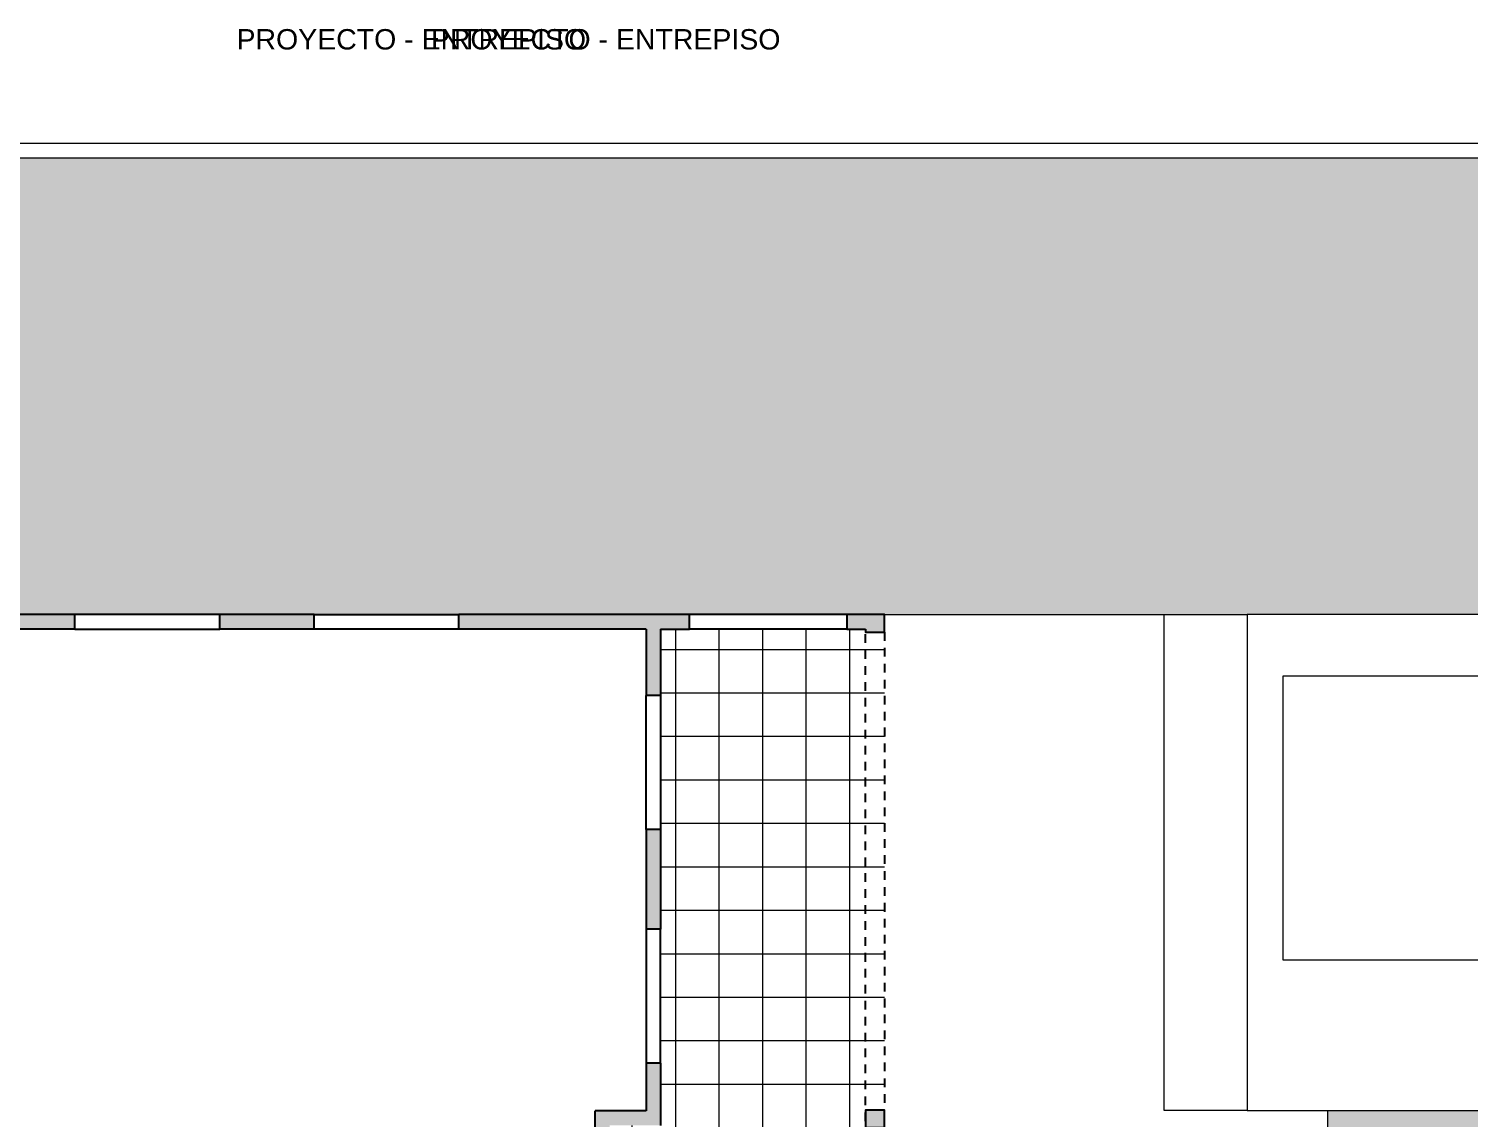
# Model space of a CAD drawing. Header units: millimetres. Extents: x 11902 to 12193, y 9935 to 10135.
# Drawn here: x 12024.78 to 12044.66, y 10038.96 to 10053.99 of the extents above; entities that cross this region are included whole.
import ezdxf

# ---------------------------------------------------------------- set-up
doc = ezdxf.new("R2010")
doc.units = ezdxf.units.MM
doc.linetypes.add('ACAD_ISO02W100', pattern=[15, 12, -3])
for name, color, linetype in [('01-MUROS', 7, 'Continuous'), ('02-CARPINTERÍAS', 62, 'Continuous'), ('03-PROYECCIONES', 14, 'Continuous')]:
    doc.layers.add(name, color=color, linetype=linetype)
doc.layers.add('06-SOLADOS', color=252, linetype='Continuous', lineweight=25)
doc.styles.get("Standard").update_dxf_attribs({"font": 'arial.ttf'})

msp = doc.modelspace()

# ---------------------------------------------------------------- hatches: boundary and pattern name
at = {"layer": '01-MUROS', "true_color": 0xe0e0e0, "transparency": 33554595}
h = msp.add_hatch(color=254, dxfattribs=at)
h.dxf.hatch_style = 1
h.paths.add_polyline_path([(12017.8251, 10035.7662), (12009.0451, 10035.7662), (12009.0451, 10029.6562), (12017.8251, 10029.6562)])
edge = h.paths.add_edge_path()
edge.add_line((12053.1589, 10052.2062), (12013.9351, 10052.2062))
edge.add_arc((12013.8466, 10047.4056), 4.8014, 88.94277, 179.99294)
edge.add_line((12009.0451, 10047.4062), (12009.0451, 10045.9062))
edge.add_line((12009.0451, 10045.9062), (12022.2351, 10045.9062))
edge.add_line((12022.2351, 10045.9062), (12053.1589, 10045.9062))
edge.add_line((12053.1589, 10045.9062), (12053.1589, 10052.2062))
h.paths.add_polyline_path([(12039.4579, 10030.6562), (12029.0251, 10030.6562), (12029.0251, 10029.6562), (12039.4579, 10029.6562)])
h.paths.add_polyline_path([(12017.8251, 10030.6562), (12025.0251, 10030.6562), (12025.0251, 10029.6562), (12017.8251, 10029.6562)])
h.paths.add_polyline_path([(12039.9379, 10031.8062), (12039.9379, 10030.6562), (12039.4579, 10030.6562), (12039.4579, 10029.6562), (12061.4589, 10029.6562), (12061.4589, 10052.2062), (12053.1589, 10052.2062), (12053.1589, 10039.0625), (12042.7079, 10039.0625), (12042.7079, 10031.8062)])
at = {"layer": '01-MUROS'}
h = msp.add_hatch(color=253, dxfattribs=at)
h.dxf.hatch_style = 1
h.paths.add_polyline_path([(12025.8251, 10032.0062), (12025.8251, 10031.8762), (12025.8251, 10031.8062), (12036.6079, 10031.8062), (12036.6079, 10032.0062), (12036.6079, 10033.3562), (12036.4479, 10033.3562), (12036.4479, 10032.7562), (12036.3279, 10032.7562), (12036.3279, 10032.0062), (12034.5179, 10032.0062), (12034.5179, 10032.7562), (12034.3979, 10032.7562), (12034.3979, 10032.0062), (12033.4979, 10032.0062), (12033.4979, 10032.6062), (12033.2979, 10032.6062), (12033.2979, 10032.0062)])
h.paths.add_polyline_path([(12032.7979, 10035.9862), (12032.7979, 10036.5912), (12032.5979, 10036.5912), (12032.5979, 10035.7862), (12033.2979, 10035.7862), (12033.2979, 10035.1562), (12033.4979, 10035.1562), (12033.4979, 10035.9862)])
h.paths.add_polyline_path([(12032.5979, 10039.0562), (12032.5979, 10038.1912), (12032.7979, 10038.1912), (12032.7979, 10038.8562), (12033.4979, 10038.8562), (12033.4979, 10039.7137), (12033.2979, 10039.7137), (12033.2979, 10039.0562)])
h.paths.add_polyline_path([(12033.2979, 10042.9387), (12033.2979, 10041.5637), (12033.4979, 10041.5637), (12033.4979, 10042.2512), (12033.4979, 10042.9387)])
h.paths.add_polyline_path([(12030.7165, 10045.9062), (12030.7165, 10045.7062), (12033.2979, 10045.7062), (12033.2979, 10044.7887), (12033.4979, 10044.7887), (12033.4979, 10045.7062), (12033.8979, 10045.7062), (12033.8979, 10045.9062)])
h.paths.add_polyline_path([(12036.3279, 10039.0662), (12036.3279, 10038.8262), (12036.5879, 10038.8262), (12036.5879, 10039.0662)])
h.paths.add_polyline_path([(12036.3279, 10035.9062), (12036.3279, 10035.6662), (12036.5879, 10035.6662), (12036.5879, 10035.9062)])
h.paths.add_polyline_path([(12036.3479, 10045.9062), (12036.0679, 10045.9062), (12036.0679, 10045.7062), (12036.3279, 10045.7062), (12036.3279, 10045.6662), (12036.5879, 10045.6662), (12036.5879, 10045.9062)])
h.paths.add_polyline_path([(12027.4165, 10045.9062), (12027.4165, 10045.7062), (12028.7165, 10045.7062), (12028.7165, 10045.9062)])
h.paths.add_polyline_path([(12022.2351, 10045.9062), (12022.2351, 10044.5412), (12022.4351, 10044.5412), (12022.4351, 10045.7062), (12025.4165, 10045.7062), (12025.4165, 10045.9062)])
h.paths.add_polyline_path([(12022.2351, 10042.5412), (12022.2351, 10041.1762), (12020.7451, 10041.1762), (12020.7451, 10038.4062), (12023.5551, 10038.4062), (12023.5551, 10037.8862), (12023.7551, 10037.8862), (12023.7551, 10038.6062), (12020.9451, 10038.6062), (12020.9451, 10040.9762), (12022.4351, 10040.9762), (12022.4351, 10042.5412)])
h.paths.add_polyline_path([(12019.0251, 10035.7662), (12019.0251, 10034.7862), (12019.2251, 10034.7862), (12019.2251, 10035.5662), (12023.7551, 10035.5662), (12023.7551, 10036.2862), (12023.5551, 10036.2862), (12023.5551, 10035.7662)])
h.paths.add_polyline_path([(12019.2251, 10032.0062), (12019.2251, 10032.7862), (12019.0251, 10032.7862), (12019.0251, 10031.8062), (12025.0251, 10031.8062), (12025.0251, 10032.0062)])
at = {"layer": '06-SOLADOS', "lineweight": 5}
h = msp.add_hatch(dxfattribs=at)
h.set_pattern_fill('_USER', color=256, scale=0.6, angle=90, double=1, pattern_type=0)
h.set_pattern_definition([(90, (12036.70794, 10034.0262), (-0.6, 2e-16), []), (180, (12036.70794, 10034.0262), (-2e-16, -0.6), [])])
h.paths.add_polyline_path([(12033.4979, 10032.7562), (12036.4479, 10032.7562), (12036.4479, 10033.3562), (12036.4479, 10034.0262), (12036.4479, 10035.6662), (12036.3279, 10035.6662), (12036.3279, 10035.9062), (12036.5879, 10035.9062), (12036.5879, 10038.8262), (12036.3279, 10038.8262), (12036.3279, 10039.0662), (12036.5879, 10039.0662), (12036.5879, 10045.6662), (12036.4679, 10045.6662), (12036.4679, 10045.7062), (12033.4979, 10045.7062), (12033.4979, 10038.8562), (12032.7979, 10038.8562), (12032.7979, 10035.9862), (12033.4979, 10035.9862), (12033.4979, 10035.3162), (12035.4479, 10035.3162), (12035.4479, 10034.4962), (12033.4979, 10034.4962)])

# ---------------------------------------------------------------- linework, layer by layer
at = {"layer": '01-MUROS'}
for p, q in [((12025.4165, 10045.7062), (12025.4165, 10045.9062)), ((12027.4165, 10045.7062), (12027.4165, 10045.9062)), ((12028.7165, 10045.7062), (12028.7165, 10045.9062)), ((12030.7165, 10045.7062), (12030.7165, 10045.9062)), ((12025.4165, 10045.7062), (12022.4351, 10045.7062)), ((12028.7165, 10045.7062), (12027.4165, 10045.7062)), ((12033.2979, 10045.7062), (12030.7165, 10045.7062)), ((12033.2979, 10045.7062), (12033.2979, 10044.7887)), ((12033.4979, 10045.7062), (12033.4979, 10044.7887)), ((12033.4979, 10044.7887), (12033.2979, 10044.7887)), ((12033.2979, 10042.9387), (12033.2979, 10041.5637)), ((12033.4979, 10042.9387), (12033.2979, 10042.9387)), ((12033.4979, 10042.9387), (12033.4979, 10041.5637)), ((12033.4979, 10042.2512), (12033.4979, 10041.5637)), ((12033.4979, 10041.5637), (12033.2979, 10041.5637)), ((12033.2979, 10039.7137), (12033.2979, 10039.0562)), ((12033.4979, 10039.7137), (12033.2979, 10039.7137)), ((12033.4979, 10039.7137), (12033.4979, 10038.8562)), ((12033.4979, 10039.7137), (12033.4979, 10039.0562)), ((12033.2979, 10039.0562), (12032.5979, 10039.0562)), ((12032.5979, 10038.1912), (12032.5979, 10039.0562))]:
    msp.add_line(p, q, dxfattribs=at)
for points in [[(12025.4165, 10045.9062), (12022.2351, 10045.9062)], [(12028.7165, 10045.9062), (12027.4165, 10045.9062)], [(12033.4979, 10045.7062), (12033.8979, 10045.7062), (12033.8979, 10045.9062), (12030.7165, 10045.9062)], [(12036.3479, 10045.9062), (12036.0679, 10045.9062), (12036.0679, 10045.7062), (12036.3279, 10045.7062)], [(12036.3279, 10045.7062), (12036.3279, 10045.6662), (12036.5879, 10045.6662), (12036.5879, 10045.9062), (12036.3479, 10045.9062)]]:
    msp.add_lwpolyline(points, dxfattribs=at)
msp.add_lwpolyline([(12036.5879, 10038.8262), (12036.5879, 10039.0662), (12036.3279, 10039.0662), (12036.3279, 10038.8262)], close=True, dxfattribs=at)
at = {"layer": '02-CARPINTERÍAS'}
for p, q in [((12027.4165, 10045.9062), (12025.4165, 10045.9062)), ((12028.7165, 10045.9062), (12030.7165, 10045.9062)), ((12036.0679, 10045.9062), (12033.8979, 10045.9062)), ((12025.4165, 10045.7062), (12027.4165, 10045.7062)), ((12030.7165, 10045.7062), (12028.7165, 10045.7062)), ((12036.0679, 10045.7062), (12033.8979, 10045.7062)), ((12033.2979, 10042.9387), (12033.2979, 10044.7887)), ((12033.4979, 10044.7887), (12033.4979, 10042.9387)), ((12033.2979, 10041.5637), (12033.2979, 10039.7137)), ((12033.4979, 10039.7137), (12033.4979, 10041.5637))]:
    msp.add_line(p, q, dxfattribs=at)
at = {"layer": '03-PROYECCIONES', "linetype": 'ACAD_ISO02W100', "ltscale": 0.01}
for p, q in [((12036.3279, 10032.7562), (12036.3279, 10045.6662)), ((12036.5879, 10045.6662), (12036.5879, 10039.0662))]:
    msp.add_line(p, q, dxfattribs=at)
at = {"layer": '06-SOLADOS', "lineweight": 5}
for p, q in [((12065.4944, 10052.4062), (12013.8451, 10052.4062)), ((12065.4944, 10052.2062), (12013.8451, 10052.2062))]:
    msp.add_line(p, q, dxfattribs=at)
at = {"layer": '06-SOLADOS', "lineweight": 9}
for p, q in [((12036.5879, 10045.9062), (12040.4479, 10045.9062)), ((12040.4479, 10039.0625), (12040.4479, 10045.9062)), ((12040.4479, 10045.9062), (12041.5922, 10045.9062)), ((12041.5922, 10039.0625), (12040.4479, 10039.0625)), ((12042.7079, 10035.9062), (12042.7079, 10039.0625))]:
    msp.add_line(p, q, dxfattribs=at)
for points in [[(12053.1589, 10045.9062), (12041.5922, 10045.9062), (12041.5922, 10039.0625), (12053.1589, 10039.0625)], [(12042.0879, 10041.1383), (12042.0879, 10045.0593), (12052.2363, 10045.0593), (12052.2363, 10041.1383)]]:
    msp.add_lwpolyline(points, close=True, dxfattribs=at)

# ---------------------------------------------------------------- texts
at = {"char_height": 0.28125, "attachment_point": 1}
for insert in [(12027.6464, 10053.987), (12030.3286, 10053.987)]:
    msp.add_mtext_dynamic_manual_height_columns('PROYECTO - ENTREPISO', width=6.715815, gutter_width=12.5, heights=[0], dxfattribs=dict(at, insert=insert))

doc.saveas('drawing.dxf')
